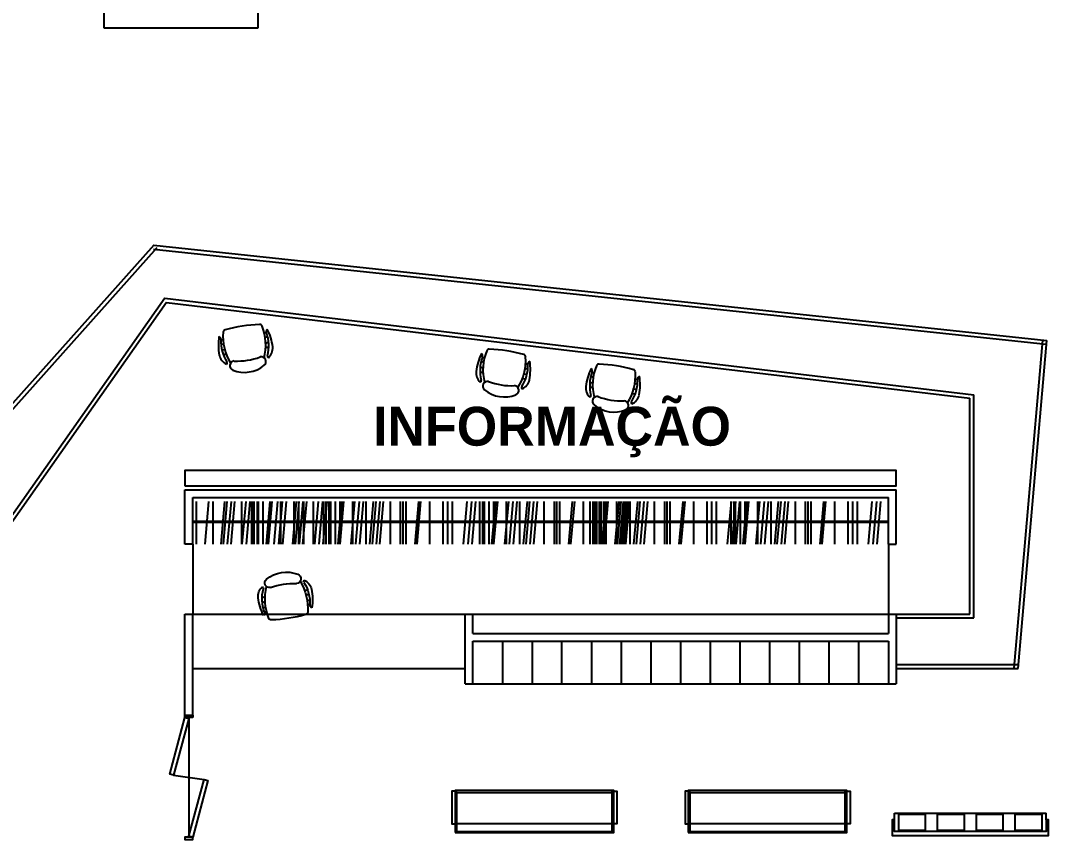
# Model space of a CAD drawing. Extents: x 2217 to 2324, y 363 to 419.
# Drawn here: x 2279.86 to 2293.09, y 377.07 to 387.59 of the extents above; entities that cross this region are included whole.
import ezdxf

# ---------------------------------------------------------------- set-up
doc = ezdxf.new("R2010")
doc.units = 0
doc.header["$LTSCALE"] = 12
doc.header["$MEASUREMENT"] = 0
doc.linetypes.add('HIDDEN', pattern=[0.375, 0.25, -0.125])
for name, color, linetype in [('CARPINTERIA', 2, 'CONTINUOUS'), ('MUEBLES', 2, 'CONTINUOUS'), ('NOMBRES3', 3, 'CONTINUOUS'), ('PUERTAS', 2, 'CONTINUOUS')]:
    doc.layers.add(name, color=color, linetype=linetype)
doc.styles.add('NOMBRES3', font='cityb___.ttf')

# ---------------------------------------------------------------- blocks, each defined once
blk = doc.blocks.new('SILLA1')
at = {"layer": 'MUEBLES', "color": 1, "linetype": 'Continuous'}
for p, q in [((-0.296, -0.129), (-0.268, -0.133)), ((0.296, -0.129), (0.268, -0.133)), ((-0.306, -0.256), (-0.266, -0.266)), ((-0.304, -0.185), (-0.27, -0.191)), ((0.305, -0.257), (0.266, -0.266)), ((0.304, -0.185), (0.27, -0.191)), ((-0.298, -0.317), (-0.256, -0.327)), ((0.298, -0.317), (0.255, -0.328))]:
    blk.add_line(p, q, dxfattribs=at)
for centre, radius, start, end in [((-0.001, -1.77), 1.77, 82.7101, 97.2551), ((0.387, -0.305), 0.735, 162.634, 181.4864), ((-0.337, -0.122), 0.0422, 350.0508, 58.0661), ((0.169, -0.229), 0.475, 167.8541, 204.3433), ((0.394, -0.189), 0.665, 167.0312, 202.9145), ((-0.221, -0.047), 0.0333, 95.7412, 167.5521), ((-0.395, -0.189), 0.665, 337.0507, 12.934), ((0.221, -0.047), 0.0333, 12.4131, 84.224), ((-0.169, -0.229), 0.475, 335.6219, 12.1111), ((0.337, -0.122), 0.0422, 121.8991, 189.9144), ((-0.387, -0.305), 0.735, 358.4788, 17.3312), ((-0.181, -0.313), 0.167, 183.7268, 236.1993), ((0.181, -0.314), 0.167, 303.7659, 356.2384), ((-0.283, -0.434), 0.0209, 294.8472, 24.6135), ((-0.173, -0.489), 0.0617, 87.2905, 238.4128), ((0, 0.394), 0.839, 258.3017, 281.6635), ((0.173, -0.489), 0.0617, 301.5524, 92.6746), ((0.283, -0.434), 0.0209, 155.3517, 245.118), ((0, -0.191), 0.406, 239.6849, 300.2803)]:
    blk.add_arc(centre, radius, start, end, dxfattribs=at)

msp = doc.modelspace()

# ---------------------------------------------------------------- linework, layer by layer
at = {"layer": 'CARPINTERIA'}
for p, q in [((2282.078, 379.099), (2282.078, 379.949)), ((2291.107, 377.299), (2291.107, 377.385)), ((2291.107, 377.385), (2293.057, 377.385)), ((2293.057, 377.299), (2293.057, 377.385)), ((2287.474, 377.249), (2285.474, 377.249)), ((2290.474, 377.249), (2288.474, 377.249))]:
    msp.add_line(p, q, dxfattribs=at)
at = {"layer": 'CARPINTERIA', "linetype": 'HIDDEN'}
msp.add_line((2281.831, 377.877), (2282.225, 377.821), dxfattribs=at)
msp.add_lwpolyline([(2282.918, 387.489), (2280.938, 387.489), (2280.938, 387.849), (2282.918, 387.849)], close=True, dxfattribs=at)
at = {"layer": 'CARPINTERIA'}
for points in [[(2285.474, 377.669), (2285.412, 377.669), (2285.412, 377.249), (2285.474, 377.249)], [(2285.474, 377.149), (2287.474, 377.149), (2287.474, 377.649), (2285.474, 377.649)], [(2287.474, 377.669), (2287.536, 377.669), (2287.536, 377.249), (2287.474, 377.249)], [(2288.474, 377.669), (2288.412, 377.669), (2288.412, 377.249), (2288.474, 377.249)], [(2288.474, 377.149), (2290.474, 377.149), (2290.474, 377.649), (2288.474, 377.649)], [(2290.474, 377.669), (2290.536, 377.669), (2290.536, 377.249), (2290.474, 377.249)], [(2293.057, 377.299), (2293.057, 377.149), (2291.107, 377.149), (2291.107, 377.299), (2291.077, 377.299), (2291.077, 377.099), (2293.087, 377.099), (2293.087, 377.299)], [(2291.157, 377.169), (2291.507, 377.169), (2291.507, 377.369), (2291.157, 377.369)], [(2291.657, 377.169), (2292.007, 377.169), (2292.007, 377.369), (2291.657, 377.369)], [(2292.157, 377.169), (2292.507, 377.169), (2292.507, 377.369), (2292.157, 377.369)], [(2292.657, 377.169), (2293.007, 377.169), (2293.007, 377.369), (2292.657, 377.369)]]:
    msp.add_lwpolyline(points, close=True, dxfattribs=at)
at = {"layer": 'CARPINTERIA', "color": 8}
for points in [[(2285.454, 377.139), (2287.494, 377.139), (2287.494, 377.679), (2285.454, 377.679)], [(2288.454, 377.139), (2290.494, 377.139), (2290.494, 377.679), (2288.454, 377.679)]]:
    msp.add_lwpolyline(points, close=True, dxfattribs=at)
at = {"layer": 'MUEBLES'}
for p, q in [((2281.578, 384.695), (2278.082, 380.784)), ((2281.578, 384.695), (2293.065, 383.47)), ((2281.743, 383.96), (2279.016, 380.084)), ((2281.743, 383.96), (2292.078, 382.727)), ((2292.697, 379.249), (2293.065, 383.47)), ((2292.078, 379.949), (2292.078, 382.727)), ((2281.978, 381.548), (2291.128, 381.548)), ((2281.978, 380.848), (2281.978, 381.548)), ((2291.128, 380.849), (2291.128, 381.548)), ((2282.078, 381.448), (2291.028, 381.448)), ((2282.078, 380.848), (2282.078, 381.448)), ((2291.028, 380.849), (2291.028, 381.448)), ((2282.078, 380.848), (2281.978, 380.848)), ((2291.028, 380.849), (2291.128, 380.849)), ((2281.978, 379.949), (2285.684, 379.949)), ((2281.978, 378.649), (2281.978, 379.949)), ((2282.078, 378.649), (2282.078, 379.949)), ((2285.584, 379.049), (2285.584, 379.949)), ((2285.684, 379.699), (2285.684, 379.949)), ((2291.028, 379.949), (2291.028, 379.699)), ((2291.028, 379.949), (2292.078, 379.949)), ((2291.128, 379.949), (2291.128, 379.049)), ((2285.684, 379.699), (2291.028, 379.699)), ((2285.684, 379.049), (2285.684, 379.599)), ((2285.684, 379.599), (2291.028, 379.599)), ((2291.028, 379.599), (2291.028, 379.049)), ((2282.078, 379.249), (2285.584, 379.249)), ((2291.128, 379.249), (2292.697, 379.249)), ((2285.584, 379.049), (2285.684, 379.049)), ((2291.028, 379.049), (2291.128, 379.049)), ((2281.978, 378.649), (2282.078, 378.649))]:
    msp.add_line(p, q, dxfattribs=at)
at = {"layer": 'MUEBLES', "color": 8}
for p, q in [((2281.615, 384.662), (2278.119, 380.75)), ((2281.572, 384.646), (2293.06, 383.42)), ((2281.719, 384.013), (2278.975, 380.112)), ((2281.719, 384.013), (2292.128, 382.772)), ((2292.647, 379.253), (2293.015, 383.474)), ((2292.128, 379.899), (2292.128, 382.772)), ((2291.128, 379.899), (2292.128, 379.899)), ((2291.128, 379.299), (2292.697, 379.299))]:
    msp.add_line(p, q, dxfattribs=at)
at = {"layer": 'MUEBLES', "color": 1}
for p, q in [((2282.121, 381.398), (2282.121, 380.848)), ((2282.281, 381.397), (2282.233, 380.849)), ((2282.339, 381.398), (2282.339, 380.848)), ((2282.486, 381.397), (2282.439, 380.849)), ((2282.519, 381.397), (2282.471, 380.849)), ((2282.571, 381.397), (2282.523, 380.849)), ((2282.616, 381.397), (2282.568, 380.849)), ((2282.704, 381.398), (2282.704, 380.848)), ((2282.76, 381.397), (2282.712, 380.849)), ((2282.812, 381.397), (2282.764, 380.849)), ((2282.835, 381.398), (2282.835, 380.848)), ((2282.859, 381.398), (2282.859, 380.848)), ((2282.865, 381.398), (2282.865, 380.848)), ((2282.906, 381.398), (2282.906, 380.848)), ((2282.92, 381.398), (2282.92, 380.848)), ((2282.981, 381.398), (2282.981, 380.848)), ((2283.07, 381.397), (2283.022, 380.849)), ((2283.096, 381.397), (2283.048, 380.849)), ((2283.171, 381.397), (2283.123, 380.849)), ((2283.229, 381.397), (2283.181, 380.849)), ((2283.209, 381.398), (2283.209, 380.848)), ((2283.281, 381.397), (2283.233, 380.849)), ((2283.411, 381.397), (2283.363, 380.849)), ((2283.381, 381.398), (2283.381, 380.848)), ((2283.443, 381.397), (2283.395, 380.849)), ((2283.441, 381.398), (2283.441, 380.848)), ((2283.495, 381.397), (2283.447, 380.849)), ((2283.54, 381.397), (2283.492, 380.849)), ((2283.502, 381.398), (2283.502, 380.848)), ((2283.628, 381.398), (2283.628, 380.848)), ((2283.692, 381.397), (2283.644, 380.849)), ((2283.75, 381.397), (2283.702, 380.849)), ((2283.802, 381.397), (2283.754, 380.849)), ((2283.759, 381.398), (2283.759, 380.848)), ((2283.789, 381.398), (2283.789, 380.848)), ((2283.83, 381.398), (2283.83, 380.848)), ((2283.849, 381.398), (2283.849, 380.848)), ((2283.91, 381.398), (2283.91, 380.848)), ((2283.994, 381.397), (2283.946, 380.849)), ((2283.971, 381.398), (2283.971, 380.848)), ((2284.02, 381.397), (2283.972, 380.849)), ((2284.161, 381.397), (2284.113, 380.849)), ((2284.133, 381.398), (2284.133, 380.848)), ((2284.219, 381.397), (2284.171, 380.849)), ((2284.271, 381.397), (2284.223, 380.849)), ((2284.305, 381.398), (2284.305, 380.848)), ((2284.401, 381.397), (2284.353, 380.849)), ((2284.433, 381.397), (2284.385, 380.849)), ((2284.485, 381.397), (2284.437, 380.849)), ((2284.53, 381.397), (2284.482, 380.849)), ((2284.618, 381.398), (2284.618, 380.848)), ((2284.749, 381.398), (2284.749, 380.848)), ((2284.78, 381.398), (2284.78, 380.848)), ((2284.82, 381.398), (2284.82, 380.848)), ((2284.984, 381.397), (2284.936, 380.849)), ((2285.01, 381.397), (2284.962, 380.849)), ((2285.123, 381.398), (2285.123, 380.848)), ((2285.295, 381.398), (2285.295, 380.848)), ((2285.355, 381.398), (2285.355, 380.848)), ((2285.416, 381.398), (2285.416, 380.848)), ((2285.606, 381.397), (2285.558, 380.849)), ((2285.665, 381.397), (2285.617, 380.849)), ((2285.716, 381.397), (2285.668, 380.849)), ((2285.768, 381.398), (2285.768, 380.848)), ((2285.808, 381.398), (2285.808, 380.848)), ((2285.828, 381.398), (2285.828, 380.848)), ((2285.888, 381.398), (2285.888, 380.848)), ((2285.972, 381.397), (2285.924, 380.849)), ((2285.949, 381.398), (2285.949, 380.848)), ((2285.998, 381.397), (2285.95, 380.849)), ((2286.139, 381.397), (2286.091, 380.849)), ((2286.111, 381.398), (2286.111, 380.848)), ((2286.197, 381.397), (2286.149, 380.849)), ((2286.249, 381.397), (2286.201, 380.849)), ((2286.283, 381.398), (2286.283, 380.848)), ((2286.379, 381.397), (2286.331, 380.849)), ((2286.411, 381.397), (2286.363, 380.849)), ((2286.463, 381.397), (2286.415, 380.849)), ((2286.509, 381.397), (2286.461, 380.849)), ((2286.596, 381.398), (2286.596, 380.848)), ((2286.728, 381.398), (2286.728, 380.848)), ((2286.758, 381.398), (2286.758, 380.848)), ((2286.798, 381.398), (2286.798, 380.848)), ((2286.962, 381.397), (2286.914, 380.849)), ((2286.988, 381.397), (2286.94, 380.849)), ((2287.101, 381.398), (2287.101, 380.848)), ((2287.187, 381.398), (2287.187, 380.848)), ((2287.228, 381.398), (2287.228, 380.848)), ((2287.247, 381.398), (2287.247, 380.848)), ((2287.273, 381.398), (2287.273, 380.848)), ((2287.308, 381.398), (2287.308, 380.848)), ((2287.334, 381.398), (2287.334, 380.848)), ((2287.392, 381.397), (2287.344, 380.849)), ((2287.369, 381.398), (2287.369, 380.848)), ((2287.418, 381.397), (2287.37, 380.849)), ((2287.394, 381.398), (2287.394, 380.848)), ((2287.559, 381.397), (2287.511, 380.849)), ((2287.531, 381.398), (2287.531, 380.848)), ((2287.584, 381.397), (2287.537, 380.849)), ((2287.617, 381.397), (2287.569, 380.849)), ((2287.643, 381.397), (2287.595, 380.849)), ((2287.669, 381.397), (2287.621, 380.849)), ((2287.695, 381.397), (2287.647, 380.849)), ((2287.703, 381.398), (2287.703, 380.848)), ((2287.799, 381.397), (2287.751, 380.849)), ((2287.831, 381.397), (2287.783, 380.849)), ((2287.883, 381.397), (2287.835, 380.849)), ((2287.928, 381.397), (2287.88, 380.849)), ((2288.016, 381.398), (2288.016, 380.848)), ((2288.147, 381.398), (2288.147, 380.848)), ((2288.177, 381.398), (2288.177, 380.848)), ((2288.218, 381.398), (2288.218, 380.848)), ((2288.382, 381.397), (2288.334, 380.849)), ((2288.408, 381.397), (2288.36, 380.849)), ((2288.521, 381.398), (2288.521, 380.848)), ((2288.693, 381.398), (2288.693, 380.848)), ((2288.753, 381.398), (2288.753, 380.848)), ((2288.814, 381.398), (2288.814, 380.848)), ((2289.004, 381.397), (2288.956, 380.849)), ((2289, 381.398), (2289, 380.848)), ((2289.062, 381.397), (2289.014, 380.849)), ((2289.04, 381.398), (2289.04, 380.848)), ((2289.059, 381.398), (2289.059, 380.848)), ((2289.114, 381.397), (2289.066, 380.849)), ((2289.12, 381.398), (2289.12, 380.848)), ((2289.204, 381.397), (2289.156, 380.849)), ((2289.181, 381.398), (2289.181, 380.848)), ((2289.23, 381.397), (2289.182, 380.849)), ((2289.371, 381.397), (2289.323, 380.849)), ((2289.343, 381.398), (2289.343, 380.848)), ((2289.429, 381.397), (2289.381, 380.849)), ((2289.481, 381.397), (2289.433, 380.849)), ((2289.515, 381.398), (2289.515, 380.848)), ((2289.611, 381.397), (2289.563, 380.849)), ((2289.643, 381.397), (2289.595, 380.849)), ((2289.695, 381.397), (2289.647, 380.849)), ((2289.74, 381.397), (2289.692, 380.849)), ((2289.828, 381.398), (2289.828, 380.848)), ((2289.959, 381.398), (2289.959, 380.848)), ((2289.99, 381.398), (2289.99, 380.848)), ((2290.03, 381.398), (2290.03, 380.848)), ((2290.194, 381.397), (2290.146, 380.849)), ((2290.22, 381.397), (2290.172, 380.849)), ((2290.333, 381.398), (2290.333, 380.848)), ((2290.505, 381.398), (2290.505, 380.848)), ((2290.565, 381.398), (2290.565, 380.848)), ((2290.626, 381.398), (2290.626, 380.848)), ((2290.816, 381.397), (2290.768, 380.849)), ((2290.875, 381.397), (2290.827, 380.849)), ((2290.926, 381.397), (2290.878, 380.849)), ((2291.028, 381.138), (2282.078, 381.138)), ((2291.028, 381.128), (2282.078, 381.128)), ((2282.078, 380.848), (2282.078, 379.949)), ((2291.028, 380.849), (2291.028, 379.949)), ((2285.684, 379.949), (2291.028, 379.949)), ((2286.066, 379.049), (2286.066, 379.599)), ((2286.448, 379.049), (2286.448, 379.599)), ((2286.829, 379.049), (2286.829, 379.599)), ((2287.211, 379.049), (2287.211, 379.599)), ((2287.593, 379.049), (2287.593, 379.599)), ((2287.975, 379.049), (2287.975, 379.599)), ((2288.356, 379.049), (2288.356, 379.599)), ((2288.738, 379.049), (2288.738, 379.599)), ((2289.12, 379.049), (2289.12, 379.599)), ((2289.502, 379.049), (2289.502, 379.599)), ((2289.883, 379.049), (2289.883, 379.599)), ((2290.265, 379.049), (2290.265, 379.599)), ((2290.647, 379.049), (2290.647, 379.599)), ((2285.684, 379.049), (2291.028, 379.049))]:
    msp.add_line(p, q, dxfattribs=at)
at = {"layer": 'MUEBLES'}
msp.add_lwpolyline([(2281.978, 381.598), (2291.128, 381.598), (2291.128, 381.798), (2281.978, 381.798)], close=True, dxfattribs=at)
at = {"layer": 'PUERTAS'}
msp.add_line((2282.028, 378.619), (2282.028, 377.079), dxfattribs=at)
for points in [[(2281.831, 377.877), (2281.783, 377.89), (2281.978, 378.619), (2282.027, 378.606)], [(2282.078, 378.619), (2281.978, 378.619), (2281.978, 378.649), (2282.078, 378.649)], [(2282.225, 377.821), (2282.274, 377.808), (2282.078, 377.079), (2282.03, 377.092)], [(2282.078, 377.079), (2281.978, 377.079), (2281.978, 377.049), (2282.078, 377.049)]]:
    msp.add_lwpolyline(points, close=True, dxfattribs=at)

# ---------------------------------------------------------------- block references
at = {"layer": 'MUEBLES'}
for p, rotation in [((2282.714, 383.654), 8.781086299979078), ((2286.118, 383.337), 351.0084601157848), ((2287.529, 383.143), 351.0084601157848)]:
    msp.add_blockref('SILLA1', p, dxfattribs=dict(at, rotation=rotation))
at = {"layer": 'MUEBLES', "xscale": -1, "rotation": 188.9915398842152}
msp.add_blockref('SILLA1', (2283.314, 379.894), dxfattribs=at)

# ---------------------------------------------------------------- texts
at = {"layer": 'NOMBRES3', "style": 'NOMBRES3'}
msp.add_text('INFORMAÇÃO', height=0.5, dxfattribs=at).set_placement((2284.398, 382.116))

doc.saveas('drawing.dxf')
